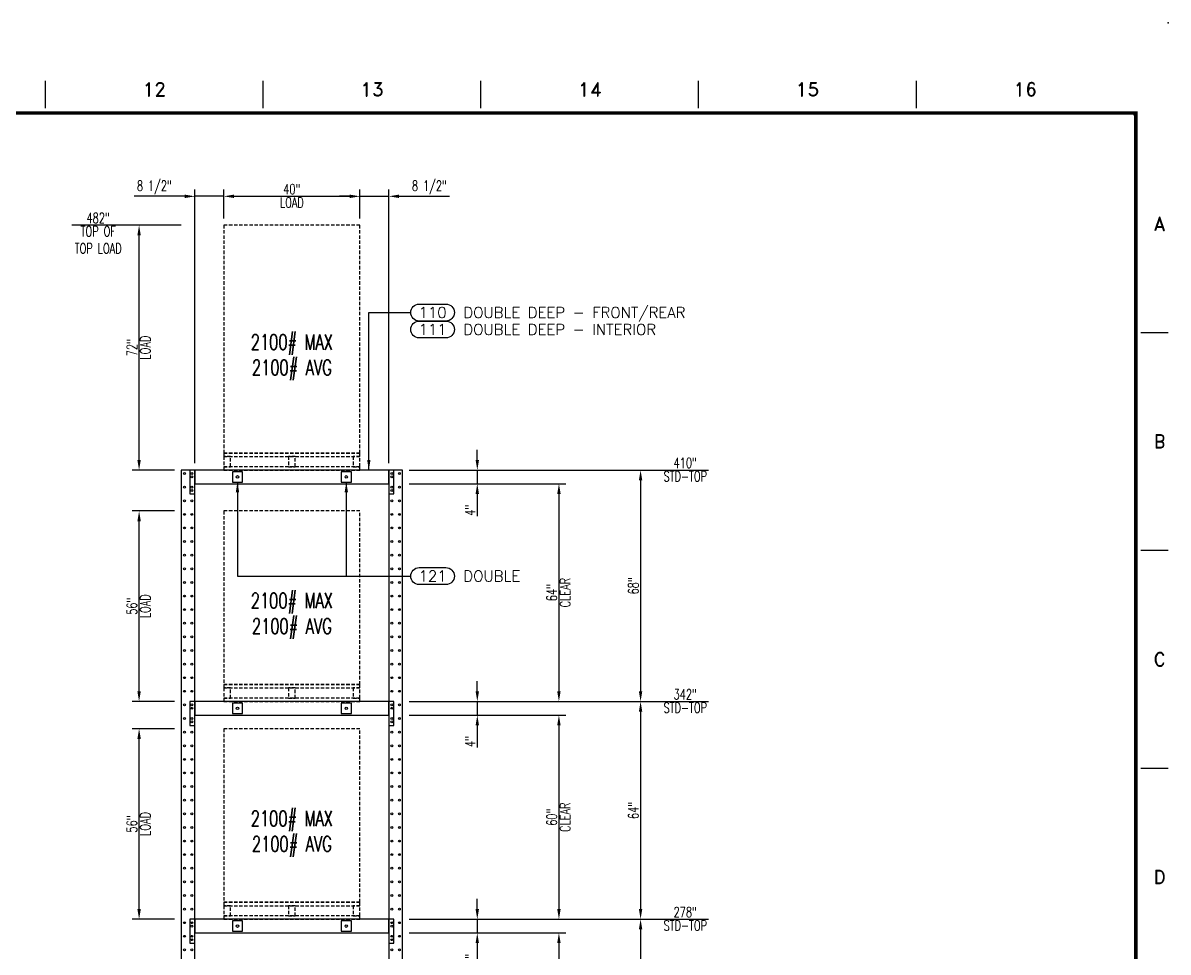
# Model space of a CAD drawing. Extents: x -81 to 963, y -153 to 541.
# Drawn here: x 626.7 to 963.4, y 268.4 to 541.4 of the extents above; entities that cross this region are included whole.
import ezdxf
from ezdxf.enums import TextEntityAlignment as Align

# ---------------------------------------------------------------- set-up
doc = ezdxf.new("R2010")
doc.units = 0
doc.header["$LTSCALE"] = 8
doc.header["$MEASUREMENT"] = 0
doc.linetypes.add('HIDDEN2', pattern=[0.1875, 0.125, -0.0625])
doc.layers.get('DEFPOINTS').update_dxf_attribs({"linetype": 'CONTINUOUS'})
for name, color, linetype in [('BORD', 15, 'CONTINUOUS'), ('FDIM', 2, 'CONTINUOUS'), ('RACKDIM', 7, 'CONTINUOUS'), ('RACKLOAD', 254, 'HIDDEN2'), ('RACKPALLET', 254, 'HIDDEN2'), ('RACKSHELF', 20, 'CONTINUOUS'), ('RACKUPRIGHT', 180, 'CONTINUOUS'), ('TEXTL', 3, 'CONTINUOUS')]:
    doc.layers.add(name, color=color, linetype=linetype)
doc.styles.add('2thirds', font='romans.shx', dxfattribs={"width": 0.7})
doc.styles.add('DCMARCH', font='stylu.ttf', dxfattribs={"width": 0.75, "oblique": 15})
doc.styles.add('ROMAND', font='ROMAND')
doc.styles.add('SIMPLEX', font='SIMPLEX')
doc.dimstyles.new('2tfrac16', dxfattribs={"dimscale": 32, "dimtxt": 0.0938, "dimasz": 0.0938, "dimexe": 0.0625, "dimexo": 0.0625, "dimgap": 0.01, "dimtad": 1, "dimdec": 4, "dimzin": 1, "dimdsep": 46, "dimlunit": 5, "dimtxsty": '2thirds', "dimcen": 0.0625, "dimclrd": 256, "dimclre": 256, "dimclrt": 256, "dimadec": 0, "dimazin": 0, "dimtfac": 0.75, "dimtdec": 4, "dimtmove": 0, "dimatfit": 0, "dimfxl": 1, "dimtvp": 0.75, "dimfrac": 2, "dimtolj": 1, "dimtzin": 0, "dimarcsym": 0})
doc.dimstyles.new('2tfrac32', dxfattribs={"dimscale": 32, "dimtxt": 0.0938, "dimasz": 0.0938, "dimexe": 0.0625, "dimexo": 0.0625, "dimgap": 0.01, "dimtad": 1, "dimdec": 5, "dimzin": 1, "dimdsep": 46, "dimlunit": 5, "dimtxsty": '2thirds', "dimcen": 0.0625, "dimclrd": 256, "dimclre": 256, "dimclrt": 256, "dimadec": 0, "dimazin": 0, "dimtfac": 0.75, "dimtdec": 4, "dimtmove": 0, "dimatfit": 0, "dimfxl": 1, "dimtvp": 0.75, "dimfrac": 2, "dimtolj": 1, "dimtzin": 0, "dimarcsym": 0})

# ---------------------------------------------------------------- blocks, each defined once
blk = doc.blocks.new('sbord_d')
at = {"layer": 'BORD'}
for p, q in [((22, 20.062), (22, 20.312)), ((24, 20.062), (24, 20.312)), ((26, 20.062), (26, 20.312)), ((28, 20.062), (28, 20.312)), ((30, 20.062), (30, 20.312)), ((32.063, 18), (32.312, 18)), ((32.063, 16), (32.312, 16)), ((32.063, 14), (32.312, 14))]:
    blk.add_line(p, q, dxfattribs=at)
at = {"layer": 'BORD', "const_width": 0.0313}
blk.add_lwpolyline([(-0.016, -0.016), (32.016, -0.016), (32.016, 20.016), (-0.016, 20.016)], close=True, dxfattribs=at)
at = {"layer": 'TEXTL'}
for p in [(32.312, 20.844), (32, 20)]:
    blk.add_point(p, dxfattribs=at)
at = {"layer": 'BORD', "style": 'ROMAND'}
for s, p in [('12', (23, 20.234)), ('13', (25, 20.234)), ('14', (27, 20.234)), ('15', (29, 20.234)), ('16', (31, 20.234)), ('A', (32.234, 19)), ('B', (32.234, 17)), ('C', (32.234, 15)), ('D', (32.234, 13))]:
    blk.add_text(s, height=0.125, dxfattribs=at).set_placement(p, align=Align.MIDDLE)
at = {"layer": 'TEXTL', "flags": 8}
for tag, height, style, p in [('TITLE1', 0.156, 'SIMPLEX', (30.266, 2.776)), ('TITLE2', 0.156, 'SIMPLEX', (30.266, 2.443)), ('CHK', 0.0938, 'SIMPLEX', (29.828, 0.883)), ('APP', 0.0938, 'SIMPLEX', (30.703, 0.883)), ('JOB#', 0.125, 'ROMAND', (30.12, 0.133)), ('SHT', 0.125, 'ROMAND', (31.193, 0.133)), ('REV', 0.125, 'ROMAND', (31.789, 0.133))]:
    blk.add_attdef(tag, text='', height=height, dxfattribs=dict(at, style=style)).set_placement(p, align=Align.MIDDLE)
at = {"layer": 'TEXTL', "style": 'SIMPLEX', "flags": 8}
for tag, height, p in [('CUSTOMER', 0.156, (30.266, 1.697)), ('LOCATION', 0.125, (30.266, 1.364)), ('REVC', 0.0781, (20.259, 0.945)), ('CCHK', 0.0781, (27.255, 0.943)), ('REVB', 0.0781, (20.259, 0.695)), ('BCHK', 0.0781, (27.255, 0.683)), ('REVA', 0.0781, (20.259, 0.445)), ('ACHK', 0.0781, (27.255, 0.443))]:
    blk.add_attdef(tag, text='', height=height, dxfattribs=at).set_placement(p, align=Align.CENTER)
at = {"layer": 'TEXTL', "flags": 8}
for tag, p, height, style in [('REVCDESC', (20.625, 0.943), 0.0781, 'SIMPLEX'), ('REVBDESC', (20.625, 0.683), 0.0781, 'SIMPLEX'), ('REVADESC', (20.625, 0.443), 0.0781, 'SIMPLEX'), ('DWG#', (30.055, -0.566), 0.0938, 'ROMAND')]:
    blk.add_attdef(tag, p, '', height=height, dxfattribs=dict(at, style=style))
at = {"layer": 'TEXTL', "style": 'DCMARCH', "oblique": 15, "width": 0.75, "flags": 8}
for tag, p in [('CBY', (26.755, 0.943)), ('BBY', (26.755, 0.683)), ('ABY', (26.755, 0.443))]:
    blk.add_attdef(tag, text='', height=0.0781, dxfattribs=at).set_placement(p, align=Align.CENTER)
at = {"layer": 'TEXTL', "style": 'SIMPLEX', "flags": 8}
for tag, height, width, p, p2 in [('CAPP', 0.0781, 1.292308, (27.588, 0.944), (27.963, 0.944)), ('CDT', 0.0781, 1.866, (28.071, 0.943), (28.46, 0.943)), ('SCALE', 0.0938, 1.702732, (31.234, 0.837), (31.941, 0.837)), ('BAPP', 0.0781, 1.292308, (27.588, 0.683), (27.963, 0.683)), ('BDT', 0.0781, 1.866, (28.071, 0.683), (28.46, 0.683)), ('DATE', 0.0938, 2.134634, (28.609, 0.462), (29.315, 0.462)), ('CHKDT', 0.0938, 1.555556, (29.484, 0.462), (30.172, 0.462)), ('APPDT', 0.0938, 1.555556, (30.359, 0.462), (31.047, 0.462)), ('PLOT#', 0.0938, 8.555556, (31.234, 0.462), (31.922, 0.462)), ('AAPP', 0.0781, 1.275949, (27.588, 0.443), (27.963, 0.443)), ('ADT', 0.0781, 1.833263, (28.071, 0.443), (28.46, 0.443))]:
    blk.add_attdef(tag, text='', height=height, dxfattribs=dict(at, width=width)).set_placement(p, p2, align=Align.FIT)
at = {"layer": 'TEXTL', "style": 'DCMARCH', "oblique": 15, "width": 0.75, "flags": 8}
blk.add_attdef('DRBY', (28.593, 0.821), '', height=0.125, dxfattribs=at)
blk = doc.blocks.new('*D130')
at = {"layer": 'DEFPOINTS', "color": 0}
for p in [(656.9, 482), (675.31, 482), (677.31, 0)]:
    blk.add_point(p, dxfattribs=at)
at = {"layer": 'RACKDIM', "lineweight": -2}
for p, q in [((662.9, 482), (641.17, 482)), ((668.9, 482), (662.9, 482)), ((673.31, 482), (668.9, 482))]:
    blk.add_line(p, q, dxfattribs=at)
at = {"layer": 'RACKDIM', "char_height": 3.002, "attachment_point": 5, "style": '2thirds'}
for s, insert in [('\\A1;482"', (648.87, 484.11)), ('\\A1;TOP OF\\PTOP LOAD', (648.87, 477.68))]:
    blk.add_mtext(s, dxfattribs=dict(at, insert=insert))
blk = doc.blocks.new('*D129')
at = {"layer": 'DEFPOINTS', "color": 0}
for p in [(734.31, 490.47), (725.81, 482), (734.31, 410)]:
    blk.add_point(p, dxfattribs=at)
at = {"layer": 'RACKDIM', "lineweight": -2}
for p, q in [((725.81, 484), (725.81, 492.47)), ((734.31, 412), (734.31, 492.47)), ((722.81, 490.47), (719.81, 490.47)), ((725.81, 490.47), (734.31, 490.47)), ((737.31, 490.47), (752.16, 490.47))]:
    blk.add_line(p, q, dxfattribs=at)
at = {"layer": 'RACKDIM'}
for points in [[(722.81, 490.97), (722.81, 489.97), (725.81, 490.47)], [(737.31, 490.97), (737.31, 489.97), (734.31, 490.47)]]:
    blk.add_solid(points, dxfattribs=at)
at = {"layer": 'RACKDIM', "insert": (746.24, 493.08), "char_height": 3.002, "attachment_point": 5, "style": '2thirds'}
blk.add_mtext('\\A1;8 1/2"', dxfattribs=at)
blk = doc.blocks.new('*D128')
at = {"layer": 'DEFPOINTS', "color": 0}
for p in [(725.81, 490.47), (685.81, 482), (725.81, 482)]:
    blk.add_point(p, dxfattribs=at)
at = {"layer": 'RACKDIM', "lineweight": -2}
for p, q in [((685.81, 484), (685.81, 492.47)), ((725.81, 484), (725.81, 492.47)), ((688.81, 490.47), (722.81, 490.47))]:
    blk.add_line(p, q, dxfattribs=at)
at = {"layer": 'RACKDIM'}
for points in [[(688.81, 490.97), (688.81, 489.97), (685.81, 490.47)], [(722.81, 490.97), (722.81, 489.97), (725.81, 490.47)]]:
    blk.add_solid(points, dxfattribs=at)
at = {"layer": 'RACKDIM', "char_height": 3.002, "attachment_point": 5, "style": '2thirds'}
for s, insert in [('\\A1;40"', (705.81, 492.58)), ('\\A1;LOAD', (705.81, 488.65))]:
    blk.add_mtext(s, dxfattribs=dict(at, insert=insert))
blk = doc.blocks.new('*D127')
at = {"layer": 'DEFPOINTS', "color": 0}
for p in [(677.31, 490.47), (685.81, 482), (677.31, 410)]:
    blk.add_point(p, dxfattribs=at)
at = {"layer": 'RACKDIM', "lineweight": -2}
for p, q in [((677.31, 412), (677.31, 492.47)), ((685.81, 484), (685.81, 492.47)), ((674.31, 490.47), (659.46, 490.47)), ((685.81, 490.47), (677.31, 490.47)), ((688.81, 490.47), (691.81, 490.47))]:
    blk.add_line(p, q, dxfattribs=at)
at = {"layer": 'RACKDIM'}
for points in [[(674.31, 490.97), (674.31, 489.97), (677.31, 490.47)], [(688.81, 490.97), (688.81, 489.97), (685.81, 490.47)]]:
    blk.add_solid(points, dxfattribs=at)
at = {"layer": 'RACKDIM', "insert": (665.39, 493.08), "char_height": 3.002, "attachment_point": 5, "style": '2thirds'}
blk.add_mtext('\\A1;8 1/2"', dxfattribs=at)
blk = doc.blocks.new('*D126')
at = {"layer": 'DEFPOINTS', "color": 0}
for p in [(660.9, 482), (675.31, 482), (673.31, 410)]:
    blk.add_point(p, dxfattribs=at)
at = {"layer": 'RACKDIM', "lineweight": -2}
for p, q in [((673.31, 482), (658.9, 482)), ((660.9, 413), (660.9, 479)), ((671.31, 410), (658.9, 410))]:
    blk.add_line(p, q, dxfattribs=at)
at = {"layer": 'RACKDIM'}
for points in [[(660.4, 479), (661.4, 479), (660.9, 482)], [(660.4, 413), (661.4, 413), (660.9, 410)]]:
    blk.add_solid(points, dxfattribs=at)
at = {"layer": 'RACKDIM', "char_height": 3.002, "attachment_point": 5, "rotation": 89.9998, "style": '2thirds'}
for s, insert in [('\\A1;72"', (658.79, 446)), ('\\A1;LOAD', (662.72, 446))]:
    blk.add_mtext(s, dxfattribs=dict(at, insert=insert))
blk = doc.blocks.new('*D125')
at = {"layer": 'DEFPOINTS', "color": 0}
for p in [(738.31, 410), (814.31, 410), (677.31, 0)]:
    blk.add_point(p, dxfattribs=at)
at = {"layer": 'RACKDIM', "lineweight": -2}
blk.add_line((740.31, 410), (828.24, 410), dxfattribs=at)
at = {"layer": 'RACKDIM', "attachment_point": 5, "style": '2thirds'}
for s, insert, char_height in [('\\A1;410"', (821.44, 412.11), 3.002), ('\\A1;STD-TOP', (821.44, 408.18), 3.0016)]:
    blk.add_mtext(s, dxfattribs=dict(at, insert=insert, char_height=char_height))
blk = doc.blocks.new('*D124')
at = {"layer": 'DEFPOINTS', "color": 0}
for p in [(738.31, 410), (738.31, 342), (808.31, 342)]:
    blk.add_point(p, dxfattribs=at)
at = {"layer": 'RACKDIM', "lineweight": -2}
for p, q in [((740.31, 410), (810.31, 410)), ((808.31, 407), (808.31, 345)), ((740.31, 342), (810.31, 342))]:
    blk.add_line(p, q, dxfattribs=at)
at = {"layer": 'RACKDIM'}
for points in [[(807.81, 407), (808.81, 407), (808.31, 410)], [(807.81, 345), (808.81, 345), (808.31, 342)]]:
    blk.add_solid(points, dxfattribs=at)
at = {"layer": 'RACKDIM', "insert": (806.2, 376), "char_height": 3.002, "attachment_point": 5, "rotation": 89.9998, "style": '2thirds'}
blk.add_mtext('\\A1;68"', dxfattribs=at)
blk = doc.blocks.new('*D123')
at = {"layer": 'DEFPOINTS', "color": 0}
for p in [(738.31, 406), (738.31, 342), (784.31, 342)]:
    blk.add_point(p, dxfattribs=at)
at = {"layer": 'RACKDIM', "lineweight": -2}
for p, q in [((740.31, 406), (786.31, 406)), ((784.31, 403), (784.31, 345)), ((740.31, 342), (786.31, 342))]:
    blk.add_line(p, q, dxfattribs=at)
at = {"layer": 'RACKDIM'}
for points in [[(783.81, 403), (784.81, 403), (784.31, 406)], [(783.81, 345), (784.81, 345), (784.31, 342)]]:
    blk.add_solid(points, dxfattribs=at)
at = {"layer": 'RACKDIM', "char_height": 3.002, "attachment_point": 5, "rotation": 89.9998, "style": '2thirds'}
for s, insert in [('\\A1;CLEAR', (786.13, 374)), ('\\A1;64"', (782.2, 374))]:
    blk.add_mtext(s, dxfattribs=dict(at, insert=insert))
blk = doc.blocks.new('*D122')
at = {"layer": 'DEFPOINTS', "color": 0}
for p in [(738.31, 410), (738.31, 406), (760.31, 406)]:
    blk.add_point(p, dxfattribs=at)
at = {"layer": 'RACKDIM', "lineweight": -2}
for p, q in [((760.31, 413), (760.31, 416)), ((740.31, 410), (762.31, 410)), ((760.31, 410), (760.31, 406)), ((740.31, 406), (762.31, 406)), ((760.31, 403), (760.31, 396.46))]:
    blk.add_line(p, q, dxfattribs=at)
at = {"layer": 'RACKDIM'}
for points in [[(759.81, 413), (760.81, 413), (760.31, 410)], [(759.81, 403), (760.81, 403), (760.31, 406)]]:
    blk.add_solid(points, dxfattribs=at)
at = {"layer": 'RACKDIM', "insert": (758.2, 398.23), "char_height": 3.002, "attachment_point": 5, "rotation": 89.9998, "style": '2thirds'}
blk.add_mtext('\\A1;4"', dxfattribs=at)
blk = doc.blocks.new('*D121')
at = {"layer": 'DEFPOINTS', "color": 0}
for p in [(660.9, 398), (673.31, 398), (673.31, 342)]:
    blk.add_point(p, dxfattribs=at)
at = {"layer": 'RACKDIM', "lineweight": -2}
for p, q in [((671.31, 398), (658.9, 398)), ((660.9, 345), (660.9, 395)), ((671.31, 342), (658.9, 342))]:
    blk.add_line(p, q, dxfattribs=at)
at = {"layer": 'RACKDIM'}
for points in [[(660.4, 395), (661.4, 395), (660.9, 398)], [(660.4, 345), (661.4, 345), (660.9, 342)]]:
    blk.add_solid(points, dxfattribs=at)
at = {"layer": 'RACKDIM', "char_height": 3.002, "attachment_point": 5, "rotation": 89.9998, "style": '2thirds'}
for s, insert in [('\\A1;56"', (658.79, 370)), ('\\A1;LOAD', (662.72, 370))]:
    blk.add_mtext(s, dxfattribs=dict(at, insert=insert))
blk = doc.blocks.new('*D120')
at = {"layer": 'DEFPOINTS', "color": 0}
for p in [(738.31, 342), (814.31, 342), (677.31, 0)]:
    blk.add_point(p, dxfattribs=at)
at = {"layer": 'RACKDIM', "lineweight": -2}
blk.add_line((740.31, 342), (828.24, 342), dxfattribs=at)
at = {"layer": 'RACKDIM', "attachment_point": 5, "style": '2thirds'}
for s, insert, char_height in [('\\A1;342"', (821.44, 344.11), 3.002), ('\\A1;STD-TOP', (821.44, 340.18), 3.0016)]:
    blk.add_mtext(s, dxfattribs=dict(at, insert=insert, char_height=char_height))
blk = doc.blocks.new('*D119')
at = {"layer": 'DEFPOINTS', "color": 0}
for p in [(738.31, 342), (738.31, 278), (808.31, 278)]:
    blk.add_point(p, dxfattribs=at)
at = {"layer": 'RACKDIM', "lineweight": -2}
for p, q in [((740.31, 342), (810.31, 342)), ((808.31, 339), (808.31, 281)), ((740.31, 278), (810.31, 278))]:
    blk.add_line(p, q, dxfattribs=at)
at = {"layer": 'RACKDIM'}
for points in [[(807.81, 339), (808.81, 339), (808.31, 342)], [(807.81, 281), (808.81, 281), (808.31, 278)]]:
    blk.add_solid(points, dxfattribs=at)
at = {"layer": 'RACKDIM', "insert": (806.2, 310), "char_height": 3.002, "attachment_point": 5, "rotation": 89.9998, "style": '2thirds'}
blk.add_mtext('\\A1;64"', dxfattribs=at)
blk = doc.blocks.new('*D118')
at = {"layer": 'DEFPOINTS', "color": 0}
for p in [(738.31, 338), (738.31, 278), (784.31, 278)]:
    blk.add_point(p, dxfattribs=at)
at = {"layer": 'RACKDIM', "lineweight": -2}
for p, q in [((740.31, 338), (786.31, 338)), ((784.31, 335), (784.31, 281)), ((740.31, 278), (786.31, 278))]:
    blk.add_line(p, q, dxfattribs=at)
at = {"layer": 'RACKDIM'}
for points in [[(783.81, 335), (784.81, 335), (784.31, 338)], [(783.81, 281), (784.81, 281), (784.31, 278)]]:
    blk.add_solid(points, dxfattribs=at)
at = {"layer": 'RACKDIM', "char_height": 3.002, "attachment_point": 5, "rotation": 89.9998, "style": '2thirds'}
for s, insert in [('\\A1;60"', (782.2, 308)), ('\\A1;CLEAR', (786.13, 308))]:
    blk.add_mtext(s, dxfattribs=dict(at, insert=insert))
blk = doc.blocks.new('*D117')
at = {"layer": 'DEFPOINTS', "color": 0}
for p in [(738.31, 342), (738.31, 338), (760.31, 338)]:
    blk.add_point(p, dxfattribs=at)
at = {"layer": 'RACKDIM', "lineweight": -2}
for p, q in [((760.31, 345), (760.31, 348)), ((740.31, 342), (762.31, 342)), ((760.31, 342), (760.31, 338)), ((740.31, 338), (762.31, 338)), ((760.31, 335), (760.31, 328.46))]:
    blk.add_line(p, q, dxfattribs=at)
at = {"layer": 'RACKDIM'}
for points in [[(759.81, 345), (760.81, 345), (760.31, 342)], [(759.81, 335), (760.81, 335), (760.31, 338)]]:
    blk.add_solid(points, dxfattribs=at)
at = {"layer": 'RACKDIM', "insert": (758.2, 330.23), "char_height": 3.002, "attachment_point": 5, "rotation": 89.9998, "style": '2thirds'}
blk.add_mtext('\\A1;4"', dxfattribs=at)
blk = doc.blocks.new('*D116')
at = {"layer": 'DEFPOINTS', "color": 0}
for p in [(660.9, 334), (673.31, 334), (673.31, 278)]:
    blk.add_point(p, dxfattribs=at)
at = {"layer": 'RACKDIM', "lineweight": -2}
for p, q in [((671.31, 334), (658.9, 334)), ((660.9, 281), (660.9, 331)), ((671.31, 278), (658.9, 278))]:
    blk.add_line(p, q, dxfattribs=at)
at = {"layer": 'RACKDIM'}
for points in [[(660.4, 331), (661.4, 331), (660.9, 334)], [(660.4, 281), (661.4, 281), (660.9, 278)]]:
    blk.add_solid(points, dxfattribs=at)
at = {"layer": 'RACKDIM', "char_height": 3.002, "attachment_point": 5, "rotation": 89.9998, "style": '2thirds'}
for s, insert in [('\\A1;56"', (658.79, 306)), ('\\A1;LOAD', (662.72, 306))]:
    blk.add_mtext(s, dxfattribs=dict(at, insert=insert))
blk = doc.blocks.new('*D115')
at = {"layer": 'DEFPOINTS', "color": 0}
for p in [(738.31, 278), (814.31, 278), (677.31, 0)]:
    blk.add_point(p, dxfattribs=at)
at = {"layer": 'RACKDIM', "lineweight": -2}
blk.add_line((740.31, 278), (828.24, 278), dxfattribs=at)
at = {"layer": 'RACKDIM', "attachment_point": 5, "style": '2thirds'}
for s, insert, char_height in [('\\A1;278"', (821.44, 280.11), 3.002), ('\\A1;STD-TOP', (821.44, 276.18), 3.0016)]:
    blk.add_mtext(s, dxfattribs=dict(at, insert=insert, char_height=char_height))
blk = doc.blocks.new('*D114')
at = {"layer": 'DEFPOINTS', "color": 0}
for p in [(738.31, 278), (738.31, 212), (808.31, 212)]:
    blk.add_point(p, dxfattribs=at)
at = {"layer": 'RACKDIM', "lineweight": -2}
for p, q in [((740.31, 278), (810.31, 278)), ((808.31, 275), (808.31, 215)), ((740.31, 212), (810.31, 212))]:
    blk.add_line(p, q, dxfattribs=at)
at = {"layer": 'RACKDIM'}
for points in [[(807.81, 275), (808.81, 275), (808.31, 278)], [(807.81, 215), (808.81, 215), (808.31, 212)]]:
    blk.add_solid(points, dxfattribs=at)
at = {"layer": 'RACKDIM', "insert": (806.2, 245), "char_height": 3.002, "attachment_point": 5, "rotation": 89.9998, "style": '2thirds'}
blk.add_mtext('\\A1;66"', dxfattribs=at)
blk = doc.blocks.new('*D113')
at = {"layer": 'DEFPOINTS', "color": 0}
for p in [(738.31, 274), (738.31, 212), (784.31, 212)]:
    blk.add_point(p, dxfattribs=at)
at = {"layer": 'RACKDIM', "lineweight": -2}
for p, q in [((740.31, 274), (786.31, 274)), ((784.31, 271), (784.31, 215)), ((740.31, 212), (786.31, 212))]:
    blk.add_line(p, q, dxfattribs=at)
at = {"layer": 'RACKDIM'}
for points in [[(783.81, 271), (784.81, 271), (784.31, 274)], [(783.81, 215), (784.81, 215), (784.31, 212)]]:
    blk.add_solid(points, dxfattribs=at)
at = {"layer": 'RACKDIM', "char_height": 3.002, "attachment_point": 5, "rotation": 89.9998, "style": '2thirds'}
for s, insert in [('\\A1;CLEAR', (786.13, 243)), ('\\A1;62"', (782.2, 243))]:
    blk.add_mtext(s, dxfattribs=dict(at, insert=insert))
blk = doc.blocks.new('*D112')
at = {"layer": 'DEFPOINTS', "color": 0}
for p in [(738.31, 278), (738.31, 274), (760.31, 274)]:
    blk.add_point(p, dxfattribs=at)
at = {"layer": 'RACKDIM', "lineweight": -2}
for p, q in [((760.31, 281), (760.31, 284)), ((740.31, 278), (762.31, 278)), ((760.31, 278), (760.31, 274)), ((740.31, 274), (762.31, 274)), ((760.31, 271), (760.31, 264.46))]:
    blk.add_line(p, q, dxfattribs=at)
at = {"layer": 'RACKDIM'}
for points in [[(759.81, 281), (760.81, 281), (760.31, 278)], [(759.81, 271), (760.81, 271), (760.31, 274)]]:
    blk.add_solid(points, dxfattribs=at)
at = {"layer": 'RACKDIM', "insert": (758.2, 266.23), "char_height": 3.002, "attachment_point": 5, "rotation": 89.9998, "style": '2thirds'}
blk.add_mtext('\\A1;4"', dxfattribs=at)

msp = doc.modelspace()

# ---------------------------------------------------------------- linework, layer by layer
at = {"layer": 'FDIM'}
for points in [[(743.22017, 453.82278, -1), (743.22017, 458.80638), (751.09717, 458.80638, -1), (751.09717, 453.82278)], [(743.22017, 448.83918, -1), (743.22017, 453.82278), (751.09717, 453.82278, -1), (751.09717, 448.83918)], [(743.22017, 376.36926, -1), (743.22017, 381.35286), (751.09717, 381.35286, -1), (751.09717, 376.36926)]]:
    msp.add_lwpolyline(points, format="xyb", close=True, dxfattribs=at)
at = {"layer": 'RACKLOAD'}
for points in [[(685.81139, 415), (725.81139, 415), (725.81139, 482), (685.81139, 482), (685.81139, 415)], [(685.81139, 347), (725.81139, 347), (725.81139, 398), (685.81139, 398), (685.81139, 347)], [(685.81139, 283), (725.81139, 283), (725.81139, 334), (685.81139, 334), (685.81139, 283)]]:
    msp.add_lwpolyline(points, dxfattribs=at)
at = {"layer": 'RACKPALLET'}
for points in [[(685.81139, 414), (725.81139, 414), (725.81139, 415), (685.81139, 415), (685.81139, 414)], [(685.81139, 411), (687.81139, 411), (687.81139, 414), (685.81139, 414), (685.81139, 411)], [(685.81139, 410), (725.81139, 410), (725.81139, 411), (685.81139, 411), (685.81139, 410)], [(704.81139, 411), (706.81139, 411), (706.81139, 414), (704.81139, 414), (704.81139, 411)], [(723.81139, 411), (725.81139, 411), (725.81139, 414), (723.81139, 414), (723.81139, 411)], [(685.81139, 346), (725.81139, 346), (725.81139, 347), (685.81139, 347), (685.81139, 346)], [(685.81139, 343), (687.81139, 343), (687.81139, 346), (685.81139, 346), (685.81139, 343)], [(704.81139, 343), (706.81139, 343), (706.81139, 346), (704.81139, 346), (704.81139, 343)], [(723.81139, 343), (725.81139, 343), (725.81139, 346), (723.81139, 346), (723.81139, 343)], [(685.81139, 342), (725.81139, 342), (725.81139, 343), (685.81139, 343), (685.81139, 342)], [(685.81139, 282), (725.81139, 282), (725.81139, 283), (685.81139, 283), (685.81139, 282)], [(685.81139, 279), (687.81139, 279), (687.81139, 282), (685.81139, 282), (685.81139, 279)], [(704.81139, 279), (706.81139, 279), (706.81139, 282), (704.81139, 282), (704.81139, 279)], [(723.81139, 279), (725.81139, 279), (725.81139, 282), (723.81139, 282), (723.81139, 279)], [(685.81139, 278), (725.81139, 278), (725.81139, 279), (685.81139, 279), (685.81139, 278)]]:
    msp.add_lwpolyline(points, dxfattribs=at)
at = {"layer": 'RACKSHELF'}
for points in [[(675.81139, 403), (677.31139, 403), (677.31139, 410), (675.81139, 410), (675.81139, 403)], [(677.31139, 406), (734.31139, 406), (734.31139, 410), (677.31139, 410), (677.31139, 406)], [(688.31139, 406.5), (691.31139, 406.5), (691.31139, 409.5), (688.31139, 409.5), (688.31139, 406.5)], [(720.31139, 406.5), (723.31139, 406.5), (723.31139, 409.5), (720.31139, 409.5), (720.31139, 406.5)], [(734.31139, 403), (735.81139, 403), (735.81139, 410), (734.31139, 410), (734.31139, 403)], [(675.81139, 335), (677.31139, 335), (677.31139, 342), (675.81139, 342), (675.81139, 335)], [(677.31139, 338), (734.31139, 338), (734.31139, 342), (677.31139, 342), (677.31139, 338)], [(688.31139, 338.5), (691.31139, 338.5), (691.31139, 341.5), (688.31139, 341.5), (688.31139, 338.5)], [(720.31139, 338.5), (723.31139, 338.5), (723.31139, 341.5), (720.31139, 341.5), (720.31139, 338.5)], [(734.31139, 335), (735.81139, 335), (735.81139, 342), (734.31139, 342), (734.31139, 335)], [(675.81139, 271), (677.31139, 271), (677.31139, 278), (675.81139, 278), (675.81139, 271)], [(677.31139, 274), (734.31139, 274), (734.31139, 278), (677.31139, 278), (677.31139, 274)], [(688.31139, 274.5), (691.31139, 274.5), (691.31139, 277.5), (688.31139, 277.5), (688.31139, 274.5)], [(720.31139, 274.5), (723.31139, 274.5), (723.31139, 277.5), (720.31139, 277.5), (720.31139, 274.5)], [(734.31139, 271), (735.81139, 271), (735.81139, 278), (734.31139, 278), (734.31139, 271)]]:
    msp.add_lwpolyline(points, dxfattribs=at)
for centre, radius in [((676.40514, 409), 0.28125), ((676.40514, 408), 0.28125), ((689.81139, 408), 0.375), ((721.81139, 408), 0.375), ((735.21764, 409), 0.28125), ((735.21764, 408), 0.28125), ((676.40514, 405), 0.28125), ((676.40514, 404), 0.28125), ((735.21764, 405), 0.28125), ((735.21764, 404), 0.28125), ((676.40514, 341), 0.28125), ((676.40514, 340), 0.28125), ((689.81139, 340), 0.375), ((721.81139, 340), 0.375), ((735.21764, 341), 0.28125), ((735.21764, 340), 0.28125), ((676.40514, 337), 0.28125), ((735.21764, 337), 0.28125), ((676.40514, 336), 0.28125), ((735.21764, 336), 0.28125), ((676.40514, 277), 0.28125), ((676.40514, 276), 0.28125), ((689.81139, 276), 0.375), ((721.81139, 276), 0.375), ((735.21764, 277), 0.28125), ((735.21764, 276), 0.28125), ((676.40514, 273), 0.28125), ((735.21764, 273), 0.28125), ((676.40514, 272), 0.28125), ((735.21764, 272), 0.28125)]:
    msp.add_circle(centre, radius, dxfattribs=at)
at = {"layer": 'RACKUPRIGHT'}
for points in [[(673.31139, 0.5), (677.31139, 0.5), (677.31139, 410), (673.31139, 410), (673.31139, 0.5)], [(734.31139, 0.5), (738.31139, 0.5), (738.31139, 410), (734.31139, 410), (734.31139, 0.5)]]:
    msp.add_lwpolyline(points, dxfattribs=at)
for centre in [(674.21764, 409), (676.40514, 409), (735.21764, 409), (737.40514, 409), (674.21764, 405), (676.40514, 405), (735.21764, 405), (737.40514, 405), (674.21764, 401), (676.40514, 401), (735.21764, 401), (737.40514, 401), (674.21764, 397), (676.40514, 397), (735.21764, 397), (737.40514, 397), (674.21764, 393), (676.40514, 393), (735.21764, 393), (737.40514, 393), (674.21764, 389), (676.40514, 389), (735.21764, 389), (737.40514, 389), (674.21764, 385), (676.40514, 385), (735.21764, 385), (737.40514, 385), (674.21764, 381), (676.40514, 381), (735.21764, 381), (737.40514, 381), (674.21764, 377), (676.40514, 377), (735.21764, 377), (737.40514, 377), (674.21764, 373), (676.40514, 373), (735.21764, 373), (737.40514, 373), (674.21764, 369), (676.40514, 369), (735.21764, 369), (737.40514, 369), (674.21764, 365), (676.40514, 365), (735.21764, 365), (737.40514, 365), (674.21764, 361), (676.40514, 361), (735.21764, 361), (737.40514, 361), (674.21764, 357), (676.40514, 357), (735.21764, 357), (737.40514, 357), (674.21764, 353), (676.40514, 353), (735.21764, 353), (737.40514, 353), (674.21764, 349), (676.40514, 349), (735.21764, 349), (737.40514, 349), (674.21764, 345), (676.40514, 345), (735.21764, 345), (737.40514, 345), (674.21764, 341), (676.40514, 341), (735.21764, 341), (737.40514, 341), (674.21764, 337), (676.40514, 337), (735.21764, 337), (737.40514, 337), (674.21764, 333), (676.40514, 333), (735.21764, 333), (737.40514, 333), (674.21764, 329), (676.40514, 329), (735.21764, 329), (737.40514, 329), (674.21764, 325), (676.40514, 325), (735.21764, 325), (737.40514, 325), (674.21764, 321), (676.40514, 321), (735.21764, 321), (737.40514, 321), (674.21764, 317), (676.40514, 317), (735.21764, 317), (737.40514, 317), (674.21764, 313), (676.40514, 313), (735.21764, 313), (737.40514, 313), (674.21764, 309), (676.40514, 309), (735.21764, 309), (737.40514, 309), (674.21764, 305), (676.40514, 305), (735.21764, 305), (737.40514, 305), (674.21764, 301), (676.40514, 301), (735.21764, 301), (737.40514, 301), (674.21764, 297), (676.40514, 297), (735.21764, 297), (737.40514, 297), (674.21764, 293), (676.40514, 293), (735.21764, 293), (737.40514, 293), (674.21764, 289), (676.40514, 289), (735.21764, 289), (737.40514, 289), (674.21764, 285), (676.40514, 285), (735.21764, 285), (737.40514, 285), (674.21764, 281), (676.40514, 281), (735.21764, 281), (737.40514, 281), (674.21764, 277), (676.40514, 277), (735.21764, 277), (737.40514, 277), (674.21764, 273), (676.40514, 273), (735.21764, 273), (737.40514, 273), (674.21764, 269), (676.40514, 269), (735.21764, 269), (737.40514, 269)]:
    msp.add_circle(centre, 0.28125, dxfattribs=at)

# ---------------------------------------------------------------- block references
at = {"layer": 'RACKLOAD', "xscale": 32, "yscale": 32, "zscale": 32}
msp.add_blockref('sbord_d', (-70.6259, -125.56669), dxfattribs=at)

# ---------------------------------------------------------------- texts
at = {"layer": 'FDIM', "style": 'SIMPLEX'}
for s, p in [('110', (747.15867, 456.31458)), ('111', (747.15867, 451.33098)), ('121', (747.15867, 378.86106))]:
    msp.add_text(s, height=3.2, dxfattribs=at).set_placement(p, align=Align.MIDDLE)
for s, p in [('DOUBLE DEEP - FRONT/REAR', (756.22279, 456.31458)), ('DOUBLE DEEP - INTERIOR', (756.22279, 451.33098)), ('DOUBLE', (756.22279, 378.86106))]:
    msp.add_text(s, height=3.2, dxfattribs=at).set_placement(p, align=Align.MIDDLE_LEFT)
at = {"layer": 'RACKLOAD', "char_height": 4.5, "width": 40, "attachment_point": 5, "style": '2thirds'}
for insert in [(705.81139, 443.14286), (705.81139, 367.14286), (705.81139, 303.14286)]:
    msp.add_mtext('2100# MAX 2100# AVG', dxfattribs=dict(at, insert=insert))

# ---------------------------------------------------------------- dimensions: what is measured, and where the dimension line sits
at = {"layer": 'RACKDIM'}
for base, p1, p2, picture, middle in [((677.31139, 490.46927), (685.81139, 482), (677.31139, 410), '*D127', (665.3852, 493.07621)), ((734.31139, 490.46927), (725.81139, 482), (734.31139, 410), '*D129', (746.23757, 493.07621))]:
    dim = msp.add_linear_dim(base=base, p1=p1, p2=p2, dimstyle='2tfrac16', override={"dimpost": '"'}, dxfattribs=at)
    dim.commit()
    dim.dimension.update_dxf_attribs({"geometry": picture, "text_midpoint": middle})
dim = msp.add_linear_dim(base=(725.81139, 490.46927), p1=(685.81139, 482), p2=(725.81139, 482), text='<>\\XLOAD', dimstyle='2tfrac16', override={"dimpost": '"'}, dxfattribs=at)
dim.commit()
dim.dimension.update_dxf_attribs({"geometry": '*D128', "text_midpoint": (705.81139, 490.46927)})
for feature_location, offset, text, picture, middle in [((675.31139, 482), (-18.41329, 0.00005), '<>\\XTOP OF\\PTOP LOAD', '*D130', (648.87399, 482.00005)), ((738.31139, 410), (76, 0), '<>\\XSTD-TOP', '*D125', (821.43501, 410)), ((738.31139, 342), (76, 0), '<>\\XSTD-TOP', '*D120', (821.43501, 342)), ((738.31139, 278), (76, 0), '<>\\XSTD-TOP', '*D115', (821.43501, 278))]:
    dim = msp.add_ordinate_dim(feature_location=feature_location, offset=offset, dtype=0, origin=(677.31139, 0), text=text, dimstyle='2tfrac16', override={"dimpost": '"'}, dxfattribs=at)
    dim.commit()
    dim.dimension.update_dxf_attribs({"geometry": picture, "text_midpoint": middle})
for base, p1, p2, text, picture, middle in [((660.89834, 482.00005), (673.31139, 410), (675.31139, 482), '<>\\XLOAD', '*D126', (660.89821, 446.00005)), ((784.31114, 341.99983), (738.31139, 406), (738.31139, 342), '<>\\XCLEAR', '*D123', (784.31125, 373.99983)), ((660.89828, 398.00005), (673.31139, 342), (673.31139, 398), '<>\\XLOAD', '*D121', (660.89818, 370.00005)), ((784.31115, 277.99983), (738.31139, 338), (738.31139, 278), '<>\\XCLEAR', '*D118', (784.31126, 307.99983)), ((660.89828, 334.00005), (673.31139, 278), (673.31139, 334), '<>\\XLOAD', '*D116', (660.89818, 306.00005)), ((784.31114, 211.99983), (738.31139, 274), (738.31139, 212), '<>\\XCLEAR', '*D113', (784.31126, 242.99983))]:
    dim = msp.add_linear_dim(base=base, p1=p1, p2=p2, angle=269.9997895, text=text, dimstyle='2tfrac16', override={"dimpost": '"'}, dxfattribs=at)
    dim.commit()
    dim.dimension.update_dxf_attribs({"geometry": picture, "text_midpoint": middle})
for base, p1, p2, picture, middle in [((760.31137, 405.99992), (738.31139, 410), (738.31139, 406), '*D122', (758.20468, 398.22595)), ((808.31114, 341.99974), (738.31139, 410), (738.31139, 342), '*D124', (806.20459, 375.99975)), ((760.31137, 337.99992), (738.31139, 342), (738.31139, 338), '*D117', (758.20468, 330.22595)), ((808.31115, 277.99974), (738.31139, 342), (738.31139, 278), '*D119', (806.2046, 309.99975)), ((760.31137, 273.99992), (738.31139, 278), (738.31139, 274), '*D112', (758.20468, 266.22595)), ((808.31114, 211.99974), (738.31139, 278), (738.31139, 212), '*D114', (806.2046, 244.99975))]:
    dim = msp.add_linear_dim(base=base, p1=p1, p2=p2, angle=269.9997895, dimstyle='2tfrac16', override={"dimpost": '"'}, dxfattribs=at)
    dim.commit()
    dim.dimension.update_dxf_attribs({"geometry": picture, "text_midpoint": middle})

# ---------------------------------------------------------------- leaders
at = {"layer": 'FDIM'}
for points in [[(728.42473, 410), (728.42473, 456.31458), (740.72838, 456.31458)], [(689.81139, 406.5), (689.81139, 378.86106), (740.72838, 378.86106)], [(721.81139, 406.5), (721.81139, 378.86106), (740.72838, 378.86106)]]:
    msp.add_leader(points, dimstyle='2tfrac32', override={"dimgap": 0.01, "dimtad": 0}, dxfattribs=at)

doc.saveas('drawing.dxf')
